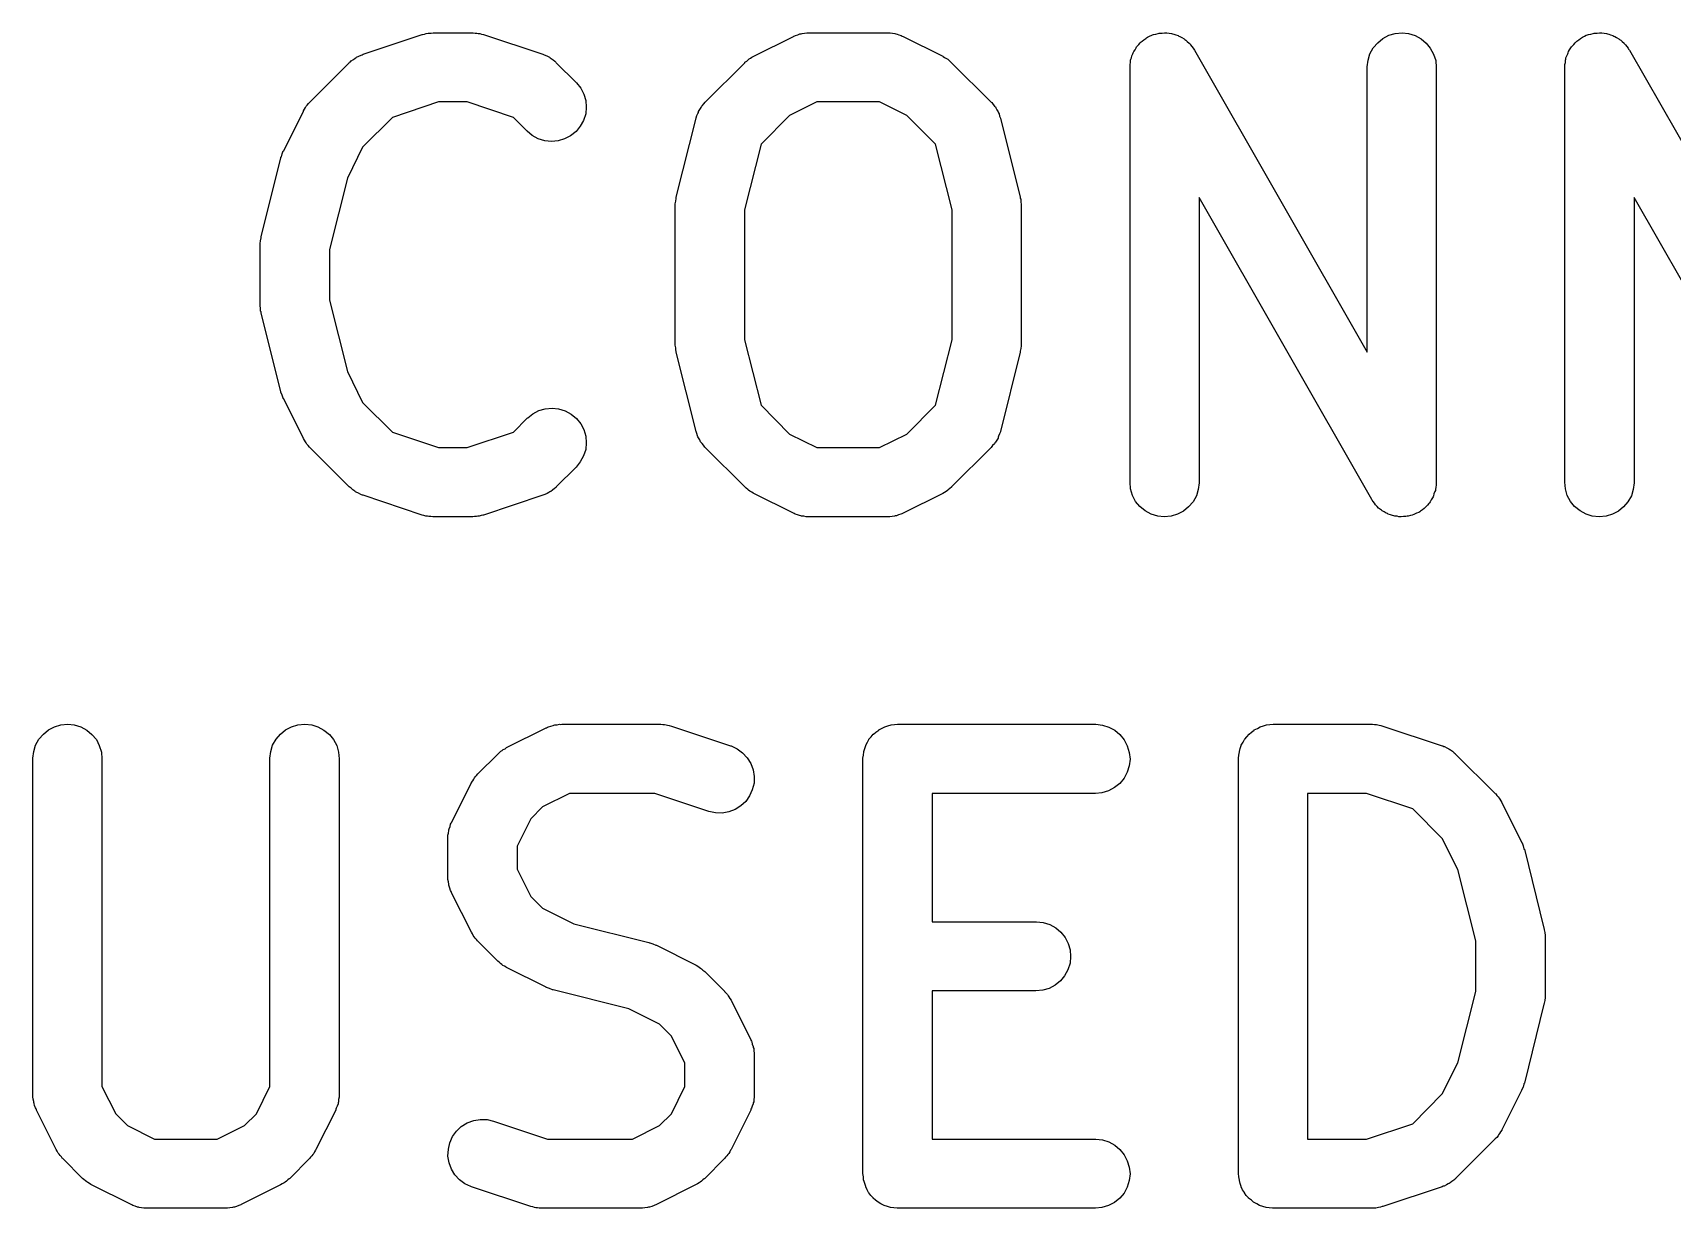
# Model space of a CAD drawing. Extents: x 74.8 to 169.8, y -84.2 to -63.4.
# Drawn here: x 112.462 to 116.017, y -80.861 to -78.311 of the extents above; entities that cross this region are included whole.
import ezdxf

# ---------------------------------------------------------------- set-up
doc = ezdxf.new("R2010")
doc.units = 0
doc.layers.add('BLACK', color=7, linetype='CONTINUOUS')

msp = doc.modelspace()

# ---------------------------------------------------------------- linework, layer by layer
at = {"layer": 'BLACK', "linetype": 'CONTINUOUS'}
for p, q in [((113.178, -78.3578), (113.306, -78.315)), ((113.306, -78.315), (113.307, -78.3147)), ((113.307, -78.3147), (113.311, -78.3138)), ((113.311, -78.3138), (113.315, -78.3126)), ((113.315, -78.3126), (113.319, -78.3123)), ((113.319, -78.3123), (113.322, -78.3116)), ((113.322, -78.3116), (113.326, -78.3116)), ((113.326, -78.3116), (113.33, -78.3111)), ((113.33, -78.3111), (113.416, -78.3111)), ((113.416, -78.3111), (113.417, -78.3111)), ((113.417, -78.3111), (113.421, -78.3116)), ((113.421, -78.3116), (113.425, -78.3117)), ((113.425, -78.3117), (113.428, -78.3124)), ((113.428, -78.3124), (113.431, -78.3128)), ((113.431, -78.3128), (113.435, -78.3141)), ((113.435, -78.3141), (113.439, -78.315)), ((113.439, -78.315), (113.568, -78.3578)), ((114.025, -78.3619), (114.111, -78.3191)), ((114.111, -78.3191), (114.112, -78.3186)), ((114.112, -78.3186), (114.114, -78.3178)), ((114.114, -78.3178), (114.116, -78.3168)), ((114.116, -78.3168), (114.121, -78.3153)), ((114.121, -78.3153), (114.125, -78.3136)), ((114.125, -78.3136), (114.128, -78.3132)), ((114.128, -78.3132), (114.13, -78.3126)), ((114.13, -78.3126), (114.135, -78.3121)), ((114.135, -78.3121), (114.14, -78.3113)), ((114.14, -78.3113), (114.142, -78.3114)), ((114.142, -78.3114), (114.144, -78.3111)), ((114.144, -78.3111), (114.316, -78.3111)), ((114.316, -78.3111), (114.317, -78.3111)), ((114.317, -78.3111), (114.319, -78.3114)), ((114.319, -78.3114), (114.321, -78.3113)), ((114.321, -78.3113), (114.326, -78.3122)), ((114.326, -78.3122), (114.331, -78.3128)), ((114.331, -78.3128), (114.333, -78.3134)), ((114.333, -78.3134), (114.336, -78.3138)), ((114.336, -78.3138), (114.34, -78.3157)), ((114.34, -78.3157), (114.345, -78.3172)), ((114.345, -78.3172), (114.347, -78.3183)), ((114.347, -78.3183), (114.349, -78.3191)), ((114.349, -78.3191), (114.435, -78.3619)), ((114.855, -78.3418), (114.857, -78.3397)), ((114.857, -78.3397), (114.86, -78.3362)), ((114.86, -78.3362), (114.863, -78.3326)), ((114.863, -78.3326), (114.865, -78.331)), ((114.865, -78.331), (114.867, -78.3291)), ((114.867, -78.3291), (114.871, -78.3264)), ((114.871, -78.3264), (114.875, -78.3234)), ((114.875, -78.3234), (114.877, -78.3222)), ((114.877, -78.3222), (114.879, -78.3208)), ((114.879, -78.3208), (114.883, -78.3188)), ((114.883, -78.3188), (114.888, -78.3166)), ((114.888, -78.3166), (114.89, -78.3159)), ((114.89, -78.3159), (114.892, -78.3149)), ((114.892, -78.3149), (114.897, -78.3138)), ((114.897, -78.3138), (114.902, -78.3125)), ((114.902, -78.3125), (114.904, -78.3122)), ((114.904, -78.3122), (114.907, -78.3117)), ((114.907, -78.3117), (114.911, -78.3116)), ((114.911, -78.3116), (114.916, -78.3111)), ((114.916, -78.3111), (114.919, -78.3114)), ((114.919, -78.3114), (114.921, -78.3113)), ((114.921, -78.3113), (114.926, -78.3122)), ((114.926, -78.3122), (114.931, -78.3127)), ((114.931, -78.3127), (114.933, -78.3134)), ((114.933, -78.3134), (114.936, -78.3139)), ((114.936, -78.3139), (114.94, -78.3156)), ((114.94, -78.3156), (114.945, -78.317)), ((114.945, -78.317), (114.947, -78.3182)), ((114.947, -78.3182), (114.949, -78.3191)), ((114.949, -78.3191), (114.953, -78.3217)), ((114.953, -78.3217), (114.958, -78.324)), ((114.958, -78.324), (114.96, -78.3256)), ((114.96, -78.3256), (114.962, -78.3269)), ((114.962, -78.3269), (114.965, -78.3302)), ((114.965, -78.3302), (114.969, -78.3333)), ((114.969, -78.3333), (114.971, -78.3353)), ((114.971, -78.3353), (114.972, -78.337)), ((114.972, -78.337), (114.975, -78.3409)), ((114.975, -78.3409), (114.978, -78.3446)), ((115.368, -78.3438), (115.378, -78.3326)), ((115.378, -78.3326), (115.389, -78.3234)), ((115.389, -78.3234), (115.402, -78.3166)), ((115.402, -78.3166), (115.416, -78.3125)), ((115.416, -78.3125), (115.431, -78.3111)), ((115.431, -78.3111), (115.445, -78.3127)), ((115.445, -78.3127), (115.459, -78.317)), ((115.459, -78.317), (115.472, -78.324)), ((115.472, -78.324), (115.483, -78.3333)), ((115.483, -78.3333), (115.492, -78.3446)), ((115.798, -78.3418), (115.8, -78.3397)), ((115.8, -78.3397), (115.803, -78.3362)), ((115.803, -78.3362), (115.806, -78.3326)), ((115.806, -78.3326), (115.808, -78.331)), ((115.808, -78.331), (115.81, -78.3291)), ((115.81, -78.3291), (115.814, -78.3264)), ((115.814, -78.3264), (115.818, -78.3234)), ((115.818, -78.3234), (115.82, -78.3222)), ((115.82, -78.3222), (115.822, -78.3208)), ((115.822, -78.3208), (115.826, -78.3188)), ((115.826, -78.3188), (115.83, -78.3166)), ((115.83, -78.3166), (115.833, -78.3159)), ((115.833, -78.3159), (115.835, -78.3149)), ((115.835, -78.3149), (115.84, -78.3138)), ((115.84, -78.3138), (115.845, -78.3125)), ((115.845, -78.3125), (115.847, -78.3122)), ((115.847, -78.3122), (115.85, -78.3117)), ((115.85, -78.3117), (115.854, -78.3116)), ((115.854, -78.3116), (115.859, -78.3111)), ((115.859, -78.3111), (115.862, -78.3114)), ((115.862, -78.3114), (115.864, -78.3113)), ((115.864, -78.3113), (115.869, -78.3122)), ((115.869, -78.3122), (115.874, -78.3127)), ((115.874, -78.3127), (115.876, -78.3134)), ((115.876, -78.3134), (115.879, -78.3139)), ((115.879, -78.3139), (115.883, -78.3156)), ((115.883, -78.3156), (115.888, -78.317)), ((115.888, -78.317), (115.89, -78.3182)), ((115.89, -78.3182), (115.892, -78.3191)), ((115.892, -78.3191), (115.896, -78.3217)), ((115.896, -78.3217), (115.901, -78.324)), ((115.901, -78.324), (115.902, -78.3256)), ((115.902, -78.3256), (115.905, -78.3269)), ((115.905, -78.3269), (115.908, -78.3302)), ((115.908, -78.3302), (115.912, -78.3333)), ((115.912, -78.3333), (115.913, -78.3353)), ((115.913, -78.3353), (115.915, -78.337)), ((115.915, -78.337), (115.918, -78.3409)), ((115.918, -78.3409), (115.921, -78.3446)), ((113.063, -78.4617), (113.148, -78.376)), ((113.148, -78.376), (113.149, -78.3752)), ((113.149, -78.3752), (113.151, -78.3739)), ((113.151, -78.3739), (113.152, -78.3723)), ((113.152, -78.3723), (113.157, -78.3693)), ((113.157, -78.3693), (113.161, -78.3661)), ((113.161, -78.3661), (113.163, -78.3651)), ((113.163, -78.3651), (113.164, -78.3638)), ((113.164, -78.3638), (113.169, -78.3617)), ((113.169, -78.3617), (113.174, -78.3594)), ((113.174, -78.3594), (113.176, -78.3587)), ((113.176, -78.3587), (113.178, -78.3578)), ((113.568, -78.3578), (113.569, -78.3582)), ((113.569, -78.3582), (113.571, -78.3591)), ((113.571, -78.3591), (113.573, -78.3598)), ((113.573, -78.3598), (113.578, -78.3622)), ((113.578, -78.3622), (113.582, -78.3643)), ((113.582, -78.3643), (113.584, -78.3656)), ((113.584, -78.3656), (113.586, -78.3667)), ((113.586, -78.3667), (113.59, -78.3699)), ((113.59, -78.3699), (113.594, -78.3729)), ((113.594, -78.3729), (113.596, -78.3746)), ((113.596, -78.3746), (113.597, -78.376)), ((113.597, -78.376), (113.64, -78.4188)), ((113.92, -78.4617), (114.006, -78.376)), ((114.006, -78.3752), (114.01, -78.3726)), ((114.006, -78.376), (114.006, -78.3752)), ((114.01, -78.3726), (114.013, -78.3697)), ((114.013, -78.3697), (114.015, -78.368)), ((114.015, -78.368), (114.018, -78.3661)), ((114.018, -78.3661), (114.021, -78.3642)), ((114.021, -78.3642), (114.025, -78.3619)), ((114.435, -78.3619), (114.436, -78.3624)), ((114.436, -78.3624), (114.439, -78.3647)), ((114.439, -78.3647), (114.443, -78.3667)), ((114.443, -78.3667), (114.446, -78.3687)), ((114.446, -78.3687), (114.448, -78.3704)), ((114.448, -78.3704), (114.451, -78.3733)), ((114.451, -78.3733), (114.454, -78.376)), ((114.454, -78.376), (114.54, -78.4617)), ((114.841, -78.3801), (114.842, -78.3753)), ((114.842, -78.3705), (114.843, -78.3681)), ((114.842, -78.3753), (114.842, -78.3705)), ((114.843, -78.3681), (114.844, -78.3657)), ((114.844, -78.3657), (114.845, -78.3612)), ((114.845, -78.3612), (114.847, -78.3566)), ((114.847, -78.3566), (114.848, -78.3544)), ((114.848, -78.3544), (114.849, -78.352)), ((114.849, -78.352), (114.852, -78.348)), ((114.852, -78.348), (114.854, -78.3438)), ((114.854, -78.3438), (114.855, -78.3418)), ((114.978, -78.3446), (114.979, -78.3469)), ((114.979, -78.3469), (114.981, -78.3489)), ((114.981, -78.3489), (115.355, -79.0037)), ((115.355, -78.3851), (115.357, -78.3705)), ((115.357, -78.3705), (115.361, -78.3566)), ((115.361, -78.3566), (115.368, -78.3438)), ((115.492, -78.3446), (115.499, -78.3576)), ((115.499, -78.3576), (115.504, -78.3716)), ((115.504, -78.3716), (115.505, -78.3861)), ((115.784, -78.3801), (115.785, -78.3753)), ((115.785, -78.3705), (115.786, -78.3681)), ((115.785, -78.3753), (115.785, -78.3705)), ((115.786, -78.3657), (115.788, -78.3612)), ((115.786, -78.3681), (115.786, -78.3657)), ((115.788, -78.3612), (115.79, -78.3566)), ((115.79, -78.3566), (115.791, -78.3544)), ((115.791, -78.3544), (115.792, -78.352)), ((115.792, -78.352), (115.794, -78.348)), ((115.794, -78.348), (115.797, -78.3438)), ((115.797, -78.3438), (115.798, -78.3418)), ((115.921, -78.3446), (115.922, -78.3469)), ((115.922, -78.3469), (115.924, -78.3489)), ((115.924, -78.3489), (116.298, -79.0037)), ((114.841, -78.3826), (114.841, -78.3801)), ((114.841, -78.3851), (114.841, -78.3826)), ((114.841, -78.3861), (114.841, -78.3851)), ((114.841, -79.2861), (114.841, -78.3861)), ((115.355, -78.3861), (115.355, -78.3851)), ((115.355, -79.0037), (115.355, -78.3861)), ((115.505, -78.3861), (115.505, -79.2861)), ((115.784, -78.3826), (115.784, -78.3801)), ((115.784, -78.3851), (115.784, -78.3826)), ((115.784, -78.3861), (115.784, -78.3851)), ((115.784, -79.2861), (115.784, -78.3861)), ((113.64, -78.4188), (113.641, -78.4196)), ((113.641, -78.4196), (113.65, -78.431)), ((113.65, -78.431), (113.657, -78.444)), ((113.657, -78.444), (113.661, -78.4581)), ((113.006, -78.5669), (113.049, -78.4812)), ((113.049, -78.4802), (113.051, -78.4767)), ((113.049, -78.4812), (113.049, -78.4802)), ((113.051, -78.4767), (113.053, -78.473)), ((113.053, -78.473), (113.055, -78.4706)), ((113.055, -78.4706), (113.057, -78.468)), ((113.057, -78.468), (113.06, -78.4649)), ((113.06, -78.4649), (113.063, -78.4617)), ((113.342, -78.4611), (113.242, -78.4946)), ((113.404, -78.4611), (113.342, -78.4611)), ((113.504, -78.4946), (113.404, -78.4611)), ((113.661, -78.4581), (113.662, -78.4726)), ((113.662, -78.4726), (113.661, -78.4872)), ((113.905, -78.4818), (113.908, -78.4775)), ((113.905, -78.4839), (113.905, -78.4818)), ((113.908, -78.4775), (113.911, -78.473)), ((113.911, -78.473), (113.912, -78.4713)), ((113.912, -78.4713), (113.913, -78.4693)), ((113.913, -78.4693), (113.917, -78.4656)), ((113.917, -78.4656), (113.92, -78.4617)), ((114.162, -78.4611), (114.103, -78.4906)), ((114.298, -78.4611), (114.162, -78.4611)), ((114.357, -78.4906), (114.298, -78.4611)), ((114.54, -78.4617), (114.541, -78.4624)), ((114.541, -78.4624), (114.544, -78.4664)), ((114.544, -78.4664), (114.547, -78.4702)), ((114.547, -78.4702), (114.549, -78.4721)), ((114.549, -78.4721), (114.55, -78.4739)), ((114.55, -78.4739), (114.552, -78.4784)), ((114.552, -78.4784), (114.555, -78.4827)), ((114.555, -78.4827), (114.556, -78.4849)), ((113.242, -78.4946), (113.177, -78.5591)), ((113.534, -78.5249), (113.504, -78.4946)), ((113.649, -78.514), (113.64, -78.5253)), ((113.656, -78.5012), (113.649, -78.514)), ((113.661, -78.4872), (113.656, -78.5012)), ((113.857, -78.668), (113.9, -78.4965)), ((113.9, -78.4955), (113.902, -78.4907)), ((113.9, -78.4965), (113.9, -78.4955)), ((113.902, -78.4907), (113.904, -78.4859)), ((113.904, -78.4859), (113.905, -78.4839)), ((114.103, -78.4906), (114.041, -78.5531)), ((114.419, -78.5531), (114.357, -78.4906)), ((114.556, -78.4849), (114.557, -78.4869)), ((114.557, -78.4869), (114.558, -78.4917)), ((114.558, -78.4917), (114.56, -78.4965)), ((114.56, -78.4965), (114.603, -78.668)), ((113.545, -78.5342), (113.534, -78.5249)), ((113.558, -78.5411), (113.545, -78.5342)), ((113.572, -78.5454), (113.558, -78.5411)), ((113.587, -78.5469), (113.572, -78.5454)), ((113.601, -78.5455), (113.587, -78.5469)), ((113.615, -78.5413), (113.601, -78.5455)), ((113.628, -78.5345), (113.615, -78.5413)), ((113.64, -78.5253), (113.628, -78.5345)), ((114.041, -78.5531), (114.005, -78.6954)), ((114.455, -78.6954), (114.419, -78.5531)), ((112.957, -78.7537), (113, -78.5822)), ((113, -78.5809), (113.001, -78.5806)), ((113, -78.5812), (113, -78.5809)), ((113, -78.5822), (113, -78.5812)), ((113.001, -78.5806), (113.003, -78.574)), ((113.003, -78.574), (113.005, -78.5675)), ((113.005, -78.5675), (113.006, -78.5672)), ((113.006, -78.5672), (113.006, -78.5669)), ((113.177, -78.5591), (113.144, -78.6266)), ((113.144, -78.6266), (113.105, -78.7811)), ((113.855, -78.6824), (113.856, -78.6765)), ((113.855, -78.6838), (113.855, -78.6824)), ((113.855, -78.6851), (113.855, -78.6838)), ((113.855, -78.6861), (113.855, -78.6851)), ((113.855, -78.9861), (113.855, -78.6861)), ((113.856, -78.6765), (113.857, -78.6705)), ((113.857, -78.6693), (113.857, -78.668)), ((113.857, -78.6705), (113.857, -78.6693)), ((114.005, -78.6954), (114.005, -78.9769)), ((114.455, -78.9769), (114.455, -78.6954)), ((114.603, -78.668), (114.603, -78.669)), ((114.603, -78.669), (114.603, -78.6703)), ((114.603, -78.6703), (114.604, -78.6716)), ((114.604, -78.6716), (114.604, -78.6775)), ((114.604, -78.6775), (114.605, -78.6835)), ((114.605, -78.6835), (114.605, -78.6848)), ((114.605, -78.6848), (114.605, -78.6861)), ((114.605, -78.6861), (114.605, -78.9861)), ((115.365, -79.3234), (114.991, -78.6686)), ((114.991, -78.6686), (114.991, -79.2861)), ((116.308, -79.3234), (115.934, -78.6686)), ((115.934, -78.6686), (115.934, -79.2861)), ((112.955, -78.7681), (112.956, -78.7622)), ((112.956, -78.7622), (112.957, -78.7563)), ((112.957, -78.755), (112.957, -78.7537)), ((112.957, -78.7563), (112.957, -78.755)), ((112.955, -78.7695), (112.955, -78.7681)), ((112.955, -78.7708), (112.955, -78.7695)), ((112.955, -78.7719), (112.955, -78.7708)), ((112.955, -78.9004), (112.955, -78.7719)), ((113.105, -78.7811), (113.105, -78.8912)), ((112.955, -78.9018), (112.955, -78.9004)), ((112.955, -78.9031), (112.955, -78.9018)), ((112.956, -78.909), (112.955, -78.9031)), ((112.956, -78.915), (112.956, -78.909)), ((113.105, -78.8912), (113.144, -79.0457)), ((112.957, -78.9163), (112.956, -78.915)), ((112.957, -78.9176), (112.957, -78.9163)), ((112.957, -78.9186), (112.957, -78.9176)), ((113, -79.09), (112.957, -78.9186)), ((114.005, -78.9769), (114.041, -79.1192)), ((114.419, -79.1192), (114.455, -78.9769)), ((113.855, -78.9875), (113.855, -78.9861)), ((113.855, -78.9888), (113.855, -78.9875)), ((113.856, -78.9947), (113.855, -78.9888)), ((113.856, -79.0007), (113.856, -78.9947)), ((113.857, -79.002), (113.856, -79.0007)), ((113.857, -79.0033), (113.857, -79.002)), ((113.857, -79.0043), (113.857, -79.0033)), ((113.9, -79.1758), (113.857, -79.0043)), ((114.603, -79.0043), (114.56, -79.1758)), ((114.604, -78.9958), (114.603, -79.0017)), ((114.603, -79.0017), (114.603, -79.003)), ((114.603, -79.003), (114.603, -79.0043)), ((114.605, -78.9899), (114.604, -78.9958)), ((114.605, -78.9861), (114.605, -78.9872)), ((114.605, -78.9872), (114.605, -78.9885)), ((114.605, -78.9885), (114.605, -78.9899)), ((113.144, -79.0457), (113.177, -79.1131)), ((113, -79.0904), (113, -79.09)), ((113, -79.0907), (113, -79.0904)), ((113.003, -79.0972), (113, -79.0907)), ((113.005, -79.1038), (113.003, -79.0972)), ((113.005, -79.1041), (113.005, -79.1038)), ((113.005, -79.1045), (113.005, -79.1041)), ((113.006, -79.1054), (113.005, -79.1045)), ((113.049, -79.1911), (113.006, -79.1054)), ((113.177, -79.1131), (113.242, -79.1777)), ((114.041, -79.1192), (114.103, -79.1816)), ((114.357, -79.1816), (114.419, -79.1192)), ((113.504, -79.1777), (113.534, -79.1474)), ((113.534, -79.1474), (113.535, -79.1467)), ((113.535, -79.1467), (113.546, -79.1375)), ((113.546, -79.1375), (113.559, -79.1308)), ((113.559, -79.1308), (113.573, -79.1267)), ((113.573, -79.1267), (113.588, -79.1254)), ((113.588, -79.1254), (113.602, -79.127)), ((113.602, -79.127), (113.616, -79.1314)), ((113.616, -79.1314), (113.629, -79.1384)), ((113.629, -79.1384), (113.641, -79.1478)), ((113.641, -79.1478), (113.65, -79.1591)), ((113.051, -79.1947), (113.049, -79.1911)), ((113.242, -79.1777), (113.342, -79.2111)), ((113.404, -79.2111), (113.504, -79.1777)), ((113.65, -79.1591), (113.657, -79.1721)), ((113.657, -79.1721), (113.661, -79.1861)), ((113.661, -79.1861), (113.662, -79.2007)), ((113.902, -79.1805), (113.9, -79.1758)), ((113.903, -79.1854), (113.902, -79.1805)), ((113.904, -79.1874), (113.903, -79.1854)), ((113.905, -79.1895), (113.904, -79.1874)), ((113.908, -79.1939), (113.905, -79.1895)), ((113.91, -79.1984), (113.908, -79.1939)), ((114.103, -79.1816), (114.162, -79.2111)), ((114.298, -79.2111), (114.357, -79.1816)), ((114.555, -79.1905), (114.552, -79.1948)), ((114.556, -79.1864), (114.555, -79.1884)), ((114.555, -79.1884), (114.555, -79.1905)), ((114.558, -79.1815), (114.556, -79.1864)), ((114.56, -79.1768), (114.558, -79.1815)), ((114.56, -79.1758), (114.56, -79.1768)), ((113.053, -79.1984), (113.051, -79.1947)), ((113.055, -79.2009), (113.053, -79.1984)), ((113.056, -79.2035), (113.055, -79.2009)), ((113.059, -79.2066), (113.056, -79.2035)), ((113.062, -79.2099), (113.059, -79.2066)), ((113.063, -79.2106), (113.062, -79.2099)), ((113.148, -79.2963), (113.063, -79.2106)), ((113.342, -79.2111), (113.404, -79.2111)), ((113.656, -79.2292), (113.649, -79.2421)), ((113.661, -79.2153), (113.656, -79.2292)), ((113.662, -79.2007), (113.661, -79.2153)), ((113.911, -79.2002), (113.91, -79.1984)), ((113.913, -79.2021), (113.911, -79.2002)), ((113.916, -79.2059), (113.913, -79.2021)), ((113.919, -79.2099), (113.916, -79.2059)), ((113.92, -79.2106), (113.919, -79.2099)), ((114.006, -79.2963), (113.92, -79.2106)), ((114.162, -79.2111), (114.298, -79.2111)), ((114.54, -79.2106), (114.454, -79.2963)), ((114.543, -79.2067), (114.54, -79.2106)), ((114.547, -79.203), (114.543, -79.2067)), ((114.548, -79.201), (114.547, -79.203)), ((114.549, -79.1993), (114.548, -79.201)), ((114.552, -79.1948), (114.549, -79.1993)), ((113.64, -79.2535), (113.597, -79.2963)), ((113.649, -79.2421), (113.64, -79.2535)), ((113.15, -79.2977), (113.148, -79.2963)), ((113.152, -79.2993), (113.15, -79.2977)), ((113.156, -79.3024), (113.152, -79.2993)), ((113.593, -79.3), (113.589, -79.303)), ((113.595, -79.2984), (113.593, -79.3)), ((113.597, -79.2971), (113.595, -79.2984)), ((113.597, -79.2963), (113.597, -79.2971)), ((114.009, -79.299), (114.006, -79.2963)), ((114.012, -79.3019), (114.009, -79.299)), ((114.45, -79.2997), (114.447, -79.3026)), ((114.454, -79.2971), (114.45, -79.2997)), ((114.454, -79.2963), (114.454, -79.2971)), ((114.842, -79.3007), (114.841, -79.2861)), ((114.846, -79.3147), (114.842, -79.3007)), ((114.991, -79.2872), (114.989, -79.3017)), ((114.991, -79.2861), (114.991, -79.2872)), ((115.504, -79.297), (115.503, -79.3017)), ((115.505, -79.2922), (115.504, -79.297)), ((115.505, -79.2861), (115.505, -79.2872)), ((115.505, -79.2872), (115.505, -79.2897)), ((115.505, -79.2897), (115.505, -79.2922)), ((115.785, -79.3007), (115.784, -79.2861)), ((115.789, -79.3147), (115.785, -79.3007)), ((115.934, -79.2872), (115.932, -79.3017)), ((115.934, -79.2861), (115.934, -79.2872)), ((113.16, -79.3056), (113.156, -79.3024)), ((113.162, -79.3067), (113.16, -79.3056)), ((113.163, -79.308), (113.162, -79.3067)), ((113.168, -79.3101), (113.163, -79.308)), ((113.173, -79.3125), (113.168, -79.3101)), ((113.175, -79.3132), (113.173, -79.3125)), ((113.177, -79.3141), (113.175, -79.3132)), ((113.178, -79.3144), (113.177, -79.3141)), ((113.306, -79.3573), (113.178, -79.3144)), ((113.568, -79.3144), (113.439, -79.3573)), ((113.57, -79.3135), (113.568, -79.3144)), ((113.572, -79.3129), (113.57, -79.3135)), ((113.577, -79.3106), (113.572, -79.3129)), ((113.581, -79.3085), (113.577, -79.3106)), ((113.583, -79.3072), (113.581, -79.3085)), ((113.585, -79.3062), (113.583, -79.3072)), ((113.589, -79.303), (113.585, -79.3062)), ((114.014, -79.3036), (114.012, -79.3019)), ((114.017, -79.3056), (114.014, -79.3036)), ((114.021, -79.3076), (114.017, -79.3056)), ((114.024, -79.3099), (114.021, -79.3076)), ((114.025, -79.3104), (114.024, -79.3099)), ((114.111, -79.3532), (114.025, -79.3104)), ((114.435, -79.3104), (114.349, -79.3532)), ((114.439, -79.3081), (114.435, -79.3104)), ((114.442, -79.3062), (114.439, -79.3081)), ((114.445, -79.3042), (114.442, -79.3062)), ((114.447, -79.3026), (114.445, -79.3042)), ((114.853, -79.3276), (114.846, -79.3147)), ((114.862, -79.339), (114.853, -79.3276)), ((114.978, -79.3285), (114.968, -79.3397)), ((114.985, -79.3157), (114.978, -79.3285)), ((114.989, -79.3017), (114.985, -79.3157)), ((115.366, -79.3254), (115.365, -79.3234)), ((115.368, -79.3276), (115.366, -79.3254)), ((115.371, -79.3314), (115.368, -79.3276)), ((115.373, -79.3353), (115.371, -79.3314)), ((115.375, -79.337), (115.373, -79.3353)), ((115.486, -79.336), (115.482, -79.3397)), ((115.489, -79.3326), (115.486, -79.336)), ((115.49, -79.3305), (115.489, -79.3326)), ((115.492, -79.3285), (115.49, -79.3305)), ((115.494, -79.3243), (115.492, -79.3285)), ((115.497, -79.3203), (115.494, -79.3243)), ((115.498, -79.3179), (115.497, -79.3203)), ((115.499, -79.3157), (115.498, -79.3179)), ((115.5, -79.3111), (115.499, -79.3157)), ((115.502, -79.3066), (115.5, -79.3111)), ((115.503, -79.3041), (115.502, -79.3066)), ((115.503, -79.3017), (115.503, -79.3041)), ((115.796, -79.3276), (115.789, -79.3147)), ((115.805, -79.339), (115.796, -79.3276)), ((115.92, -79.3285), (115.911, -79.3397)), ((115.928, -79.3157), (115.92, -79.3285)), ((115.932, -79.3017), (115.928, -79.3157)), ((113.31, -79.3582), (113.306, -79.3573)), ((113.314, -79.3595), (113.31, -79.3582)), ((113.318, -79.3599), (113.314, -79.3595)), ((113.321, -79.3605), (113.318, -79.3599)), ((113.325, -79.3607), (113.321, -79.3605)), ((113.329, -79.3611), (113.325, -79.3607)), ((113.33, -79.3611), (113.329, -79.3611)), ((113.416, -79.3611), (113.33, -79.3611)), ((113.42, -79.3607), (113.416, -79.3611)), ((113.424, -79.3607), (113.42, -79.3607)), ((113.427, -79.36), (113.424, -79.3607)), ((113.43, -79.3597), (113.427, -79.36)), ((113.434, -79.3585), (113.43, -79.3597)), ((113.438, -79.3576), (113.434, -79.3585)), ((113.439, -79.3573), (113.438, -79.3576)), ((114.113, -79.354), (114.111, -79.3532)), ((114.115, -79.3551), (114.113, -79.354)), ((114.12, -79.3566), (114.115, -79.3551)), ((114.124, -79.3585), (114.12, -79.3566)), ((114.127, -79.3588), (114.124, -79.3585)), ((114.129, -79.3595), (114.127, -79.3588)), ((114.134, -79.3601), (114.129, -79.3595)), ((114.139, -79.3609), (114.134, -79.3601)), ((114.141, -79.3609), (114.139, -79.3609)), ((114.143, -79.3611), (114.141, -79.3609)), ((114.144, -79.3611), (114.143, -79.3611)), ((114.316, -79.3611), (114.144, -79.3611)), ((114.318, -79.3609), (114.316, -79.3611)), ((114.32, -79.361), (114.318, -79.3609)), ((114.325, -79.3602), (114.32, -79.361)), ((114.33, -79.3597), (114.325, -79.3602)), ((114.332, -79.3591), (114.33, -79.3597)), ((114.335, -79.3587), (114.332, -79.3591)), ((114.339, -79.357), (114.335, -79.3587)), ((114.344, -79.3555), (114.339, -79.357)), ((114.346, -79.3544), (114.344, -79.3555)), ((114.348, -79.3537), (114.346, -79.3544)), ((114.349, -79.3532), (114.348, -79.3537)), ((114.874, -79.3483), (114.862, -79.339)), ((114.887, -79.3553), (114.874, -79.3483)), ((114.901, -79.3596), (114.887, -79.3553)), ((114.915, -79.3611), (114.901, -79.3596)), ((114.93, -79.3598), (114.915, -79.3611)), ((114.944, -79.3557), (114.93, -79.3598)), ((114.957, -79.3489), (114.944, -79.3557)), ((114.968, -79.3397), (114.957, -79.3489)), ((115.377, -79.339), (115.375, -79.337)), ((115.38, -79.3421), (115.377, -79.339)), ((115.384, -79.3454), (115.38, -79.3421)), ((115.386, -79.3467), (115.384, -79.3454)), ((115.388, -79.3483), (115.386, -79.3467)), ((115.392, -79.3506), (115.388, -79.3483)), ((115.396, -79.3532), (115.392, -79.3506)), ((115.399, -79.3541), (115.396, -79.3532)), ((115.401, -79.3553), (115.399, -79.3541)), ((115.406, -79.3567), (115.401, -79.3553)), ((115.41, -79.3584), (115.406, -79.3567)), ((115.413, -79.3589), (115.41, -79.3584)), ((115.415, -79.3596), (115.413, -79.3589)), ((115.42, -79.3601), (115.415, -79.3596)), ((115.424, -79.3609), (115.42, -79.3601)), ((115.427, -79.3609), (115.424, -79.3609)), ((115.429, -79.3611), (115.427, -79.3609)), ((115.434, -79.3607), (115.429, -79.3611)), ((115.439, -79.3606), (115.434, -79.3607)), ((115.442, -79.36), (115.439, -79.3606)), ((115.444, -79.3598), (115.442, -79.36)), ((115.449, -79.3585), (115.444, -79.3598)), ((115.453, -79.3574), (115.449, -79.3585)), ((115.456, -79.3564), (115.453, -79.3574)), ((115.458, -79.3557), (115.456, -79.3564)), ((115.462, -79.3534), (115.458, -79.3557)), ((115.467, -79.3515), (115.462, -79.3534)), ((115.469, -79.3501), (115.467, -79.3515)), ((115.471, -79.3489), (115.469, -79.3501)), ((115.475, -79.3459), (115.471, -79.3489)), ((115.479, -79.3431), (115.475, -79.3459)), ((115.481, -79.3413), (115.479, -79.3431)), ((115.482, -79.3397), (115.481, -79.3413)), ((115.817, -79.3483), (115.805, -79.339)), ((115.83, -79.3553), (115.817, -79.3483)), ((115.843, -79.3596), (115.83, -79.3553)), ((115.858, -79.3611), (115.843, -79.3596)), ((115.873, -79.3598), (115.858, -79.3611)), ((115.887, -79.3557), (115.873, -79.3598)), ((115.9, -79.3489), (115.887, -79.3557)), ((115.911, -79.3397), (115.9, -79.3489)), ((112.475, -79.8438), (112.485, -79.8326)), ((112.485, -79.8326), (112.496, -79.8234)), ((112.496, -79.8234), (112.509, -79.8166)), ((112.509, -79.8166), (112.523, -79.8125)), ((112.523, -79.8125), (112.538, -79.8111)), ((112.538, -79.8111), (112.552, -79.8127)), ((112.552, -79.8127), (112.566, -79.817)), ((112.566, -79.817), (112.579, -79.824)), ((112.579, -79.824), (112.59, -79.8333)), ((112.59, -79.8333), (112.6, -79.8446)), ((112.99, -79.8438), (112.999, -79.8326)), ((112.999, -79.8326), (113.01, -79.8234)), ((113.01, -79.8234), (113.023, -79.8166)), ((113.023, -79.8166), (113.037, -79.8125)), ((113.037, -79.8125), (113.052, -79.8111)), ((113.052, -79.8111), (113.067, -79.8127)), ((113.067, -79.8127), (113.08, -79.817)), ((113.08, -79.817), (113.093, -79.824)), ((113.093, -79.824), (113.105, -79.8333)), ((113.105, -79.8333), (113.114, -79.8446)), ((113.489, -79.8619), (113.575, -79.8191)), ((113.575, -79.8191), (113.576, -79.8186)), ((113.576, -79.8186), (113.578, -79.8178)), ((113.578, -79.8178), (113.58, -79.8168)), ((113.58, -79.8168), (113.585, -79.8153)), ((113.585, -79.8153), (113.59, -79.8136)), ((113.59, -79.8136), (113.592, -79.8132)), ((113.592, -79.8132), (113.594, -79.8126)), ((113.594, -79.8126), (113.599, -79.8121)), ((113.599, -79.8121), (113.604, -79.8113)), ((113.604, -79.8113), (113.606, -79.8114)), ((113.606, -79.8114), (113.609, -79.8111)), ((113.609, -79.8111), (113.823, -79.8111)), ((113.823, -79.8111), (113.824, -79.8111)), ((113.824, -79.8111), (113.828, -79.8116)), ((113.828, -79.8116), (113.832, -79.8117)), ((113.832, -79.8117), (113.835, -79.8124)), ((113.835, -79.8124), (113.838, -79.8128)), ((113.838, -79.8128), (113.842, -79.8141)), ((113.842, -79.8141), (113.847, -79.815)), ((113.847, -79.815), (113.975, -79.8578)), ((114.28, -79.8383), (114.284, -79.8329)), ((114.284, -79.8328), (114.285, -79.8326)), ((114.284, -79.8329), (114.284, -79.8328)), ((114.285, -79.8326), (114.29, -79.8282)), ((114.29, -79.8282), (114.296, -79.8237)), ((114.296, -79.8234), (114.302, -79.8201)), ((114.296, -79.8235), (114.296, -79.8234)), ((114.296, -79.8237), (114.296, -79.8235)), ((114.302, -79.8201), (114.309, -79.8168)), ((114.309, -79.8166), (114.316, -79.8146)), ((114.309, -79.8167), (114.309, -79.8166)), ((114.309, -79.8168), (114.309, -79.8167)), ((114.316, -79.8146), (114.323, -79.8126)), ((114.323, -79.8125), (114.33, -79.8118)), ((114.323, -79.8126), (114.323, -79.8125)), ((114.323, -79.8125), (114.323, -79.8125)), ((114.33, -79.8118), (114.337, -79.8111)), ((114.337, -79.8111), (114.766, -79.8111)), ((114.766, -79.8111), (114.767, -79.8111)), ((114.767, -79.8111), (114.781, -79.8128)), ((114.781, -79.8128), (114.795, -79.8172)), ((114.795, -79.8172), (114.808, -79.8243)), ((114.808, -79.8243), (114.819, -79.8337)), ((114.819, -79.8337), (114.828, -79.8451)), ((115.094, -79.8383), (115.099, -79.8329)), ((115.099, -79.8326), (115.104, -79.8282)), ((115.099, -79.8328), (115.099, -79.8326)), ((115.099, -79.8329), (115.099, -79.8328)), ((115.104, -79.8282), (115.11, -79.8237)), ((115.11, -79.8234), (115.117, -79.8201)), ((115.11, -79.8235), (115.11, -79.8234)), ((115.11, -79.8237), (115.11, -79.8235)), ((115.117, -79.8201), (115.123, -79.8168)), ((115.123, -79.8166), (115.13, -79.8146)), ((115.123, -79.8167), (115.123, -79.8166)), ((115.123, -79.8168), (115.123, -79.8167)), ((115.13, -79.8146), (115.137, -79.8126)), ((115.137, -79.8125), (115.144, -79.8118)), ((115.137, -79.8126), (115.137, -79.8125)), ((115.137, -79.8125), (115.137, -79.8125)), ((115.144, -79.8118), (115.151, -79.8111)), ((115.151, -79.8111), (115.366, -79.8111)), ((115.366, -79.8111), (115.367, -79.8111)), ((115.367, -79.8111), (115.371, -79.8116)), ((115.371, -79.8116), (115.375, -79.8117)), ((115.375, -79.8117), (115.378, -79.8124)), ((115.378, -79.8124), (115.381, -79.8128)), ((115.381, -79.8128), (115.385, -79.8141)), ((115.385, -79.8141), (115.389, -79.815)), ((115.389, -79.815), (115.518, -79.8578)), ((112.464, -79.8705), (112.468, -79.8566)), ((112.468, -79.8566), (112.475, -79.8438)), ((112.6, -79.8446), (112.606, -79.8576)), ((112.606, -79.8576), (112.611, -79.8716)), ((112.978, -79.8705), (112.982, -79.8566)), ((112.982, -79.8566), (112.99, -79.8438)), ((113.114, -79.8446), (113.121, -79.8576)), ((113.121, -79.8576), (113.125, -79.8716)), ((113.477, -79.8697), (113.48, -79.868)), ((113.48, -79.868), (113.482, -79.8661)), ((113.482, -79.8661), (113.486, -79.8642)), ((113.486, -79.8642), (113.489, -79.8619)), ((113.975, -79.8578), (113.976, -79.8582)), ((113.976, -79.8582), (113.989, -79.8643)), ((113.989, -79.8643), (114.001, -79.8729)), ((114.264, -79.8705), (114.266, -79.8639)), ((114.266, -79.8639), (114.268, -79.8571)), ((114.268, -79.8566), (114.272, -79.8504)), ((114.268, -79.8568), (114.268, -79.8566)), ((114.268, -79.8571), (114.268, -79.8568)), ((114.272, -79.8504), (114.275, -79.8442)), ((114.275, -79.8438), (114.28, -79.8383)), ((114.275, -79.844), (114.275, -79.8438)), ((114.275, -79.8442), (114.275, -79.844)), ((114.828, -79.8451), (114.835, -79.858)), ((114.835, -79.858), (114.839, -79.8721)), ((115.078, -79.8705), (115.08, -79.8639)), ((115.08, -79.8639), (115.082, -79.8571)), ((115.082, -79.8566), (115.086, -79.8504)), ((115.082, -79.8568), (115.082, -79.8566)), ((115.082, -79.8571), (115.082, -79.8568)), ((115.086, -79.8504), (115.089, -79.8442)), ((115.089, -79.844), (115.09, -79.8438)), ((115.089, -79.8442), (115.089, -79.844)), ((115.09, -79.8438), (115.094, -79.8383)), ((115.518, -79.8578), (115.519, -79.8582)), ((115.519, -79.8582), (115.521, -79.8591)), ((115.521, -79.8591), (115.523, -79.8598)), ((115.523, -79.8598), (115.528, -79.8622)), ((115.528, -79.8622), (115.532, -79.8643)), ((115.532, -79.8643), (115.534, -79.8656)), ((115.534, -79.8656), (115.536, -79.8667)), ((115.536, -79.8667), (115.54, -79.8699)), ((112.462, -79.8851), (112.464, -79.8705)), ((112.462, -79.8861), (112.462, -79.8851)), ((112.462, -80.6147), (112.462, -79.8861)), ((112.611, -79.8716), (112.612, -79.8861)), ((112.612, -79.8861), (112.612, -80.597)), ((112.976, -79.8851), (112.978, -79.8705)), ((112.976, -79.8861), (112.976, -79.8851)), ((112.976, -80.597), (112.976, -79.8861)), ((113.125, -79.8716), (113.126, -79.8861)), ((113.126, -79.8861), (113.126, -80.6147)), ((113.427, -79.9188), (113.47, -79.876)), ((113.47, -79.876), (113.471, -79.8752)), ((113.471, -79.8752), (113.474, -79.8726)), ((113.474, -79.8726), (113.477, -79.8697)), ((114.001, -79.8729), (114.011, -79.8837)), ((114.011, -79.8837), (114.019, -79.8962)), ((114.019, -79.8962), (114.024, -79.9099)), ((114.262, -79.8851), (114.263, -79.878)), ((114.262, -79.8856), (114.262, -79.8851)), ((114.262, -79.8861), (114.262, -79.8856)), ((114.262, -79.8856), (114.262, -79.8856)), ((114.262, -79.8856), (114.262, -79.8856)), ((114.262, -80.7861), (114.262, -79.8861)), ((114.263, -79.878), (114.264, -79.8711)), ((114.264, -79.8708), (114.264, -79.8705)), ((114.264, -79.8711), (114.264, -79.8708)), ((114.839, -79.9012), (114.835, -79.9152)), ((114.839, -79.8721), (114.841, -79.8867)), ((114.841, -79.8867), (114.839, -79.9012)), ((115.076, -79.8851), (115.077, -79.878)), ((115.076, -79.8856), (115.076, -79.8851)), ((115.076, -79.8861), (115.076, -79.8856)), ((115.076, -79.8856), (115.076, -79.8856)), ((115.076, -79.8856), (115.076, -79.8856)), ((115.076, -80.7861), (115.076, -79.8861)), ((115.077, -79.878), (115.078, -79.8711)), ((115.078, -79.8708), (115.078, -79.8705)), ((115.078, -79.8711), (115.078, -79.8708)), ((115.54, -79.8699), (115.544, -79.8729)), ((115.544, -79.8729), (115.546, -79.8746)), ((115.546, -79.8746), (115.547, -79.876)), ((115.547, -79.876), (115.633, -79.9617)), ((113.37, -80.024), (113.413, -79.9383)), ((113.413, -79.9374), (113.416, -79.9338)), ((113.413, -79.9383), (113.413, -79.9374)), ((113.416, -79.9338), (113.418, -79.9301)), ((113.418, -79.9301), (113.42, -79.9277)), ((113.42, -79.9277), (113.421, -79.9251)), ((113.421, -79.9251), (113.424, -79.9221)), ((113.424, -79.9221), (113.427, -79.9188)), ((114.026, -79.939), (114.022, -79.9532)), ((114.024, -79.9099), (114.026, -79.9243)), ((114.026, -79.9243), (114.026, -79.939)), ((114.819, -79.9394), (114.807, -79.9486)), ((114.828, -79.9281), (114.819, -79.9394)), ((114.835, -79.9152), (114.828, -79.9281)), ((113.626, -79.9611), (113.567, -79.9906)), ((113.811, -79.9611), (113.626, -79.9611)), ((113.928, -80.0002), (113.811, -79.9611)), ((114.016, -79.9665), (114.008, -79.9784)), ((114.022, -79.9532), (114.016, -79.9665)), ((114.766, -79.9611), (114.412, -79.9611)), ((114.412, -79.9611), (114.412, -80.2397)), ((114.78, -79.9597), (114.766, -79.9611)), ((114.794, -79.9555), (114.78, -79.9597)), ((114.807, -79.9486), (114.794, -79.9555)), ((115.226, -79.9611), (115.226, -80.7111)), ((115.354, -79.9611), (115.226, -79.9611)), ((115.454, -79.9946), (115.354, -79.9611)), ((115.633, -79.9617), (115.634, -79.9624)), ((115.634, -79.9624), (115.636, -79.9657)), ((115.636, -79.9657), (115.639, -79.9688)), ((115.639, -79.9688), (115.641, -79.9714)), ((115.641, -79.9714), (115.643, -79.9739)), ((115.643, -79.9739), (115.645, -79.9776)), ((113.567, -79.9906), (113.542, -80.0163)), ((113.942, -80.0034), (113.928, -80.0002)), ((113.957, -80.0038), (113.942, -80.0034)), ((113.971, -80.0014), (113.957, -80.0038)), ((113.985, -79.9962), (113.971, -80.0014)), ((113.997, -79.9885), (113.985, -79.9962)), ((114.008, -79.9784), (113.997, -79.9885)), ((115.518, -80.0591), (115.454, -79.9946)), ((115.645, -79.9776), (115.647, -79.9812)), ((115.647, -79.9812), (115.69, -80.0669)), ((113.362, -80.0521), (113.363, -80.0471)), ((113.363, -80.0471), (113.364, -80.042)), ((113.364, -80.0399), (113.365, -80.0377)), ((113.364, -80.042), (113.364, -80.0399)), ((113.365, -80.0377), (113.367, -80.0329)), ((113.367, -80.0329), (113.368, -80.028)), ((113.368, -80.028), (113.369, -80.0261)), ((113.369, -80.0261), (113.37, -80.024)), ((113.542, -80.0163), (113.512, -80.0753)), ((113.362, -80.0543), (113.362, -80.0521)), ((113.362, -80.0565), (113.362, -80.0543)), ((113.362, -80.0576), (113.362, -80.0565)), ((113.362, -80.1433), (113.362, -80.0576)), ((113.512, -80.0753), (113.512, -80.1256)), ((115.552, -80.1266), (115.518, -80.0591)), ((115.69, -80.0669), (115.69, -80.0678)), ((115.69, -80.0678), (115.691, -80.0682)), ((115.691, -80.0682), (115.691, -80.0685)), ((115.691, -80.0685), (115.693, -80.0751)), ((115.693, -80.0751), (115.695, -80.0816)), ((115.695, -80.0816), (115.695, -80.0819)), ((115.695, -80.0819), (115.696, -80.0822)), ((115.696, -80.0822), (115.738, -80.2537)), ((113.362, -80.1455), (113.362, -80.1433)), ((113.362, -80.1477), (113.362, -80.1455)), ((113.363, -80.1527), (113.362, -80.1477)), ((113.364, -80.1579), (113.363, -80.1527)), ((113.512, -80.1256), (113.542, -80.1846)), ((115.591, -80.2811), (115.552, -80.1266)), ((113.364, -80.16), (113.364, -80.1579)), ((113.365, -80.1621), (113.364, -80.16)), ((113.366, -80.167), (113.365, -80.1621)), ((113.368, -80.1719), (113.366, -80.167)), ((113.369, -80.1738), (113.368, -80.1719)), ((113.37, -80.1759), (113.369, -80.1738)), ((113.37, -80.1768), (113.37, -80.1759)), ((113.413, -80.2625), (113.37, -80.1768)), ((113.542, -80.1846), (113.567, -80.2102)), ((113.567, -80.2102), (113.635, -80.2439)), ((113.635, -80.2439), (113.798, -80.2848)), ((114.412, -80.2397), (114.637, -80.2397)), ((114.637, -80.2397), (114.638, -80.2397)), ((114.638, -80.2397), (114.653, -80.2414)), ((114.653, -80.2414), (114.667, -80.2458)), ((114.667, -80.2458), (114.68, -80.2528)), ((114.68, -80.2528), (114.691, -80.2622)), ((115.738, -80.2537), (115.739, -80.2547)), ((115.739, -80.2547), (115.739, -80.256)), ((115.739, -80.256), (115.739, -80.2573)), ((115.739, -80.2573), (115.74, -80.2632)), ((113.415, -80.2661), (113.413, -80.2625)), ((113.417, -80.2698), (113.415, -80.2661)), ((113.419, -80.2723), (113.417, -80.2698)), ((113.421, -80.2749), (113.419, -80.2723)), ((113.424, -80.278), (113.421, -80.2749)), ((113.426, -80.2813), (113.424, -80.278)), ((113.427, -80.282), (113.426, -80.2813)), ((113.47, -80.3249), (113.427, -80.282)), ((113.798, -80.2848), (113.799, -80.2851)), ((113.799, -80.2851), (113.8, -80.2852)), ((113.8, -80.2852), (113.8, -80.2853)), ((113.8, -80.2853), (113.806, -80.2877)), ((113.806, -80.2877), (113.813, -80.2902)), ((113.813, -80.2902), (113.813, -80.2904)), ((113.813, -80.2904), (113.814, -80.2905)), ((113.814, -80.2905), (113.899, -80.3333)), ((114.691, -80.2622), (114.7, -80.2736)), ((114.7, -80.2736), (114.707, -80.2866)), ((114.707, -80.2866), (114.711, -80.3007)), ((115.591, -80.3912), (115.591, -80.2811)), ((115.74, -80.2632), (115.741, -80.2692)), ((115.741, -80.2692), (115.741, -80.2705)), ((115.741, -80.2705), (115.741, -80.2719)), ((115.741, -80.2719), (115.741, -80.4004)), ((113.473, -80.3276), (113.47, -80.3249)), ((113.476, -80.3305), (113.473, -80.3276)), ((113.479, -80.3322), (113.476, -80.3305)), ((114.711, -80.3298), (114.706, -80.3438)), ((114.711, -80.3007), (114.712, -80.3152)), ((114.712, -80.3152), (114.711, -80.3298)), ((113.481, -80.3342), (113.479, -80.3322)), ((113.485, -80.3362), (113.481, -80.3342)), ((113.488, -80.3385), (113.485, -80.3362)), ((113.489, -80.3389), (113.488, -80.3385)), ((113.575, -80.3818), (113.489, -80.3389)), ((113.899, -80.3333), (113.9, -80.3338)), ((113.9, -80.3338), (113.904, -80.3361)), ((113.904, -80.3361), (113.907, -80.3381)), ((113.907, -80.3381), (113.91, -80.3401)), ((113.91, -80.3401), (113.912, -80.3418)), ((113.912, -80.3418), (113.915, -80.3447)), ((113.915, -80.3447), (113.919, -80.3474)), ((113.919, -80.3474), (113.962, -80.3903)), ((114.699, -80.3567), (114.69, -80.3679)), ((114.706, -80.3438), (114.699, -80.3567)), ((113.575, -80.3819), (113.575, -80.3818)), ((113.576, -80.3821), (113.575, -80.3819)), ((113.582, -80.3845), (113.576, -80.3821)), ((113.589, -80.387), (113.582, -80.3845)), ((113.589, -80.3871), (113.589, -80.387)), ((113.589, -80.3872), (113.589, -80.3871)), ((113.59, -80.3875), (113.589, -80.3872)), ((113.754, -80.4283), (113.59, -80.3875)), ((113.962, -80.3903), (113.962, -80.391)), ((113.962, -80.391), (113.965, -80.3943)), ((113.965, -80.3943), (113.968, -80.3974)), ((113.968, -80.3974), (113.97, -80.4)), ((113.97, -80.4), (113.971, -80.4024)), ((113.971, -80.4024), (113.973, -80.4062)), ((114.637, -80.3897), (114.412, -80.3897)), ((114.412, -80.3897), (114.412, -80.7111)), ((114.652, -80.3883), (114.637, -80.3897)), ((114.666, -80.3841), (114.652, -80.3883)), ((114.679, -80.3772), (114.666, -80.3841)), ((114.69, -80.3679), (114.679, -80.3772)), ((115.552, -80.5457), (115.591, -80.3912)), ((115.741, -80.4004), (115.741, -80.4015)), ((115.741, -80.4015), (115.741, -80.4028)), ((113.821, -80.4621), (113.754, -80.4283)), ((113.973, -80.4062), (113.976, -80.4097)), ((113.976, -80.4097), (114.019, -80.4955)), ((115.738, -80.4186), (115.696, -80.59)), ((115.739, -80.4173), (115.738, -80.4186)), ((115.74, -80.4101), (115.739, -80.416)), ((115.739, -80.416), (115.739, -80.4173)), ((115.741, -80.4041), (115.74, -80.4101)), ((115.741, -80.4028), (115.741, -80.4041)), ((113.847, -80.4877), (113.821, -80.4621)), ((113.876, -80.5467), (113.847, -80.4877)), ((114.019, -80.4955), (114.019, -80.4964)), ((114.019, -80.4964), (114.02, -80.4985)), ((114.02, -80.4985), (114.021, -80.5004)), ((114.021, -80.5004), (114.022, -80.5053)), ((114.022, -80.5053), (114.024, -80.5101)), ((114.024, -80.5101), (114.024, -80.5123)), ((114.024, -80.5123), (114.025, -80.5144)), ((114.025, -80.5144), (114.025, -80.5195)), ((114.025, -80.5195), (114.026, -80.5246)), ((114.026, -80.5246), (114.026, -80.5268)), ((114.026, -80.5268), (114.026, -80.529)), ((114.026, -80.529), (114.026, -80.6147)), ((113.876, -80.597), (113.876, -80.5467)), ((115.518, -80.6131), (115.552, -80.5457)), ((112.462, -80.6169), (112.462, -80.6147)), ((112.612, -80.597), (112.642, -80.656)), ((112.947, -80.656), (112.976, -80.597)), ((113.126, -80.6147), (113.126, -80.6158)), ((113.126, -80.6158), (113.126, -80.618)), ((113.847, -80.656), (113.876, -80.597)), ((114.026, -80.6147), (114.026, -80.6158)), ((114.026, -80.6158), (114.026, -80.618)), ((115.454, -80.6777), (115.518, -80.6131)), ((115.69, -80.6054), (115.647, -80.6911)), ((115.693, -80.5983), (115.69, -80.6048)), ((115.69, -80.6048), (115.69, -80.6051)), ((115.69, -80.6051), (115.69, -80.6054)), ((115.695, -80.5917), (115.693, -80.5983)), ((115.696, -80.59), (115.695, -80.5911)), ((115.695, -80.5911), (115.695, -80.5914)), ((115.695, -80.5914), (115.695, -80.5917)), ((112.462, -80.6191), (112.462, -80.6169)), ((112.463, -80.6242), (112.462, -80.6191)), ((112.464, -80.6293), (112.463, -80.6242)), ((112.464, -80.6314), (112.464, -80.6293)), ((112.465, -80.6336), (112.464, -80.6314)), ((112.466, -80.6384), (112.465, -80.6336)), ((112.468, -80.6433), (112.466, -80.6384)), ((112.469, -80.6452), (112.468, -80.6433)), ((112.47, -80.6473), (112.469, -80.6452)), ((112.47, -80.6483), (112.47, -80.6473)), ((112.513, -80.734), (112.47, -80.6483)), ((113.119, -80.6483), (113.076, -80.734)), ((113.12, -80.6443), (113.119, -80.6462)), ((113.119, -80.6462), (113.119, -80.6483)), ((113.122, -80.6394), (113.12, -80.6443)), ((113.124, -80.6346), (113.122, -80.6394)), ((113.125, -80.6303), (113.124, -80.6324)), ((113.124, -80.6324), (113.124, -80.6346)), ((113.126, -80.6202), (113.125, -80.6252)), ((113.125, -80.6252), (113.125, -80.6303)), ((113.126, -80.618), (113.126, -80.6202)), ((114.019, -80.6483), (113.976, -80.734)), ((114.02, -80.6443), (114.019, -80.6462)), ((114.019, -80.6462), (114.019, -80.6483)), ((114.022, -80.6394), (114.02, -80.6443)), ((114.024, -80.6346), (114.022, -80.6394)), ((114.025, -80.6303), (114.024, -80.6324)), ((114.024, -80.6324), (114.024, -80.6346)), ((114.026, -80.6202), (114.025, -80.6252)), ((114.025, -80.6252), (114.025, -80.6303)), ((114.026, -80.618), (114.026, -80.6202)), ((112.642, -80.656), (112.667, -80.6816)), ((112.667, -80.6816), (112.726, -80.7111)), ((112.862, -80.7111), (112.921, -80.6816)), ((112.921, -80.6816), (112.947, -80.656)), ((113.381, -80.6938), (113.391, -80.6838)), ((113.391, -80.6838), (113.404, -80.6761)), ((113.404, -80.6761), (113.418, -80.6709)), ((113.418, -80.6709), (113.432, -80.6685)), ((113.432, -80.6685), (113.447, -80.6689)), ((113.447, -80.6689), (113.461, -80.6721)), ((113.461, -80.6721), (113.578, -80.7111)), ((113.762, -80.7111), (113.821, -80.6816)), ((113.821, -80.6816), (113.847, -80.656)), ((115.354, -80.7111), (115.454, -80.6777)), ((112.726, -80.7111), (112.862, -80.7111)), ((113.363, -80.7333), (113.366, -80.7191)), ((113.366, -80.7191), (113.372, -80.7057)), ((113.372, -80.7057), (113.381, -80.6938)), ((113.578, -80.7111), (113.762, -80.7111)), ((114.412, -80.7111), (114.766, -80.7111)), ((114.766, -80.7111), (114.767, -80.7111)), ((114.767, -80.7111), (114.781, -80.7128)), ((114.781, -80.7128), (114.795, -80.7172)), ((114.795, -80.7172), (114.808, -80.7243)), ((115.226, -80.7111), (115.354, -80.7111)), ((115.633, -80.7106), (115.547, -80.7963)), ((115.636, -80.7073), (115.633, -80.7106)), ((115.639, -80.7043), (115.636, -80.7073)), ((115.64, -80.7017), (115.639, -80.7043)), ((115.642, -80.6993), (115.64, -80.7017)), ((115.644, -80.6956), (115.642, -80.6993)), ((115.647, -80.692), (115.644, -80.6956)), ((115.647, -80.6911), (115.647, -80.692)), ((112.515, -80.7375), (112.513, -80.734)), ((112.517, -80.7413), (112.515, -80.7375)), ((112.519, -80.7437), (112.517, -80.7413)), ((112.521, -80.7464), (112.519, -80.7437)), ((112.524, -80.7494), (112.521, -80.7464)), ((112.526, -80.7527), (112.524, -80.7494)), ((112.527, -80.7535), (112.526, -80.7527)), ((112.57, -80.7963), (112.527, -80.7535)), ((113.062, -80.7535), (113.019, -80.7963)), ((113.064, -80.7502), (113.062, -80.7535)), ((113.067, -80.7472), (113.064, -80.7502)), ((113.069, -80.7446), (113.067, -80.7472)), ((113.071, -80.7421), (113.069, -80.7446)), ((113.073, -80.7384), (113.071, -80.7421)), ((113.075, -80.7349), (113.073, -80.7384)), ((113.076, -80.734), (113.075, -80.7349)), ((113.362, -80.7479), (113.363, -80.7333)), ((113.365, -80.7624), (113.362, -80.7479)), ((113.962, -80.7535), (113.919, -80.7963)), ((113.964, -80.7502), (113.962, -80.7535)), ((113.967, -80.7472), (113.964, -80.7502)), ((113.969, -80.7446), (113.967, -80.7472)), ((113.971, -80.7421), (113.969, -80.7446)), ((113.973, -80.7384), (113.971, -80.7421)), ((113.975, -80.7349), (113.973, -80.7384)), ((113.976, -80.734), (113.975, -80.7349)), ((114.808, -80.7243), (114.819, -80.7337)), ((114.819, -80.7337), (114.828, -80.7451)), ((114.828, -80.7451), (114.835, -80.758)), ((114.835, -80.758), (114.839, -80.7721)), ((113.37, -80.7761), (113.365, -80.7624)), ((113.377, -80.7886), (113.37, -80.7761)), ((113.387, -80.7993), (113.377, -80.7886)), ((114.263, -80.7932), (114.262, -80.7861)), ((114.263, -80.8002), (114.263, -80.7932)), ((114.839, -80.7721), (114.841, -80.7867)), ((114.841, -80.7867), (114.839, -80.8012)), ((115.077, -80.7932), (115.076, -80.7861)), ((115.078, -80.8002), (115.077, -80.7932)), ((112.573, -80.799), (112.57, -80.7963)), ((112.576, -80.8019), (112.573, -80.799)), ((112.579, -80.8036), (112.576, -80.8019)), ((112.581, -80.8056), (112.579, -80.8036)), ((112.585, -80.8076), (112.581, -80.8056)), ((112.588, -80.8099), (112.585, -80.8076)), ((112.589, -80.8104), (112.588, -80.8099)), ((112.675, -80.8532), (112.589, -80.8104)), ((112.999, -80.8104), (112.914, -80.8532)), ((113.003, -80.8081), (112.999, -80.8104)), ((113.007, -80.8062), (113.003, -80.8081)), ((113.009, -80.8042), (113.007, -80.8062)), ((113.012, -80.8026), (113.009, -80.8042)), ((113.015, -80.7997), (113.012, -80.8026)), ((113.018, -80.7971), (113.015, -80.7997)), ((113.019, -80.7963), (113.018, -80.7971)), ((113.399, -80.808), (113.387, -80.7993)), ((113.412, -80.8141), (113.399, -80.808)), ((113.413, -80.8144), (113.412, -80.8141)), ((113.542, -80.8573), (113.413, -80.8144)), ((113.899, -80.8104), (113.814, -80.8532)), ((113.903, -80.8081), (113.899, -80.8104)), ((113.907, -80.8062), (113.903, -80.8081)), ((113.909, -80.8042), (113.907, -80.8062)), ((113.912, -80.8026), (113.909, -80.8042)), ((113.915, -80.7997), (113.912, -80.8026)), ((113.918, -80.7971), (113.915, -80.7997)), ((113.919, -80.7963), (113.918, -80.7971)), ((114.264, -80.8004), (114.263, -80.8002)), ((114.264, -80.8007), (114.264, -80.8004)), ((114.266, -80.8075), (114.264, -80.8007)), ((114.268, -80.8142), (114.266, -80.8075)), ((114.268, -80.8145), (114.268, -80.8142)), ((114.268, -80.8147), (114.268, -80.8145)), ((114.271, -80.821), (114.268, -80.8147)), ((114.274, -80.8272), (114.271, -80.821)), ((114.275, -80.8274), (114.274, -80.8272)), ((114.275, -80.8276), (114.275, -80.8274)), ((114.279, -80.8332), (114.275, -80.8276)), ((114.828, -80.8281), (114.819, -80.8394)), ((114.835, -80.8152), (114.828, -80.8281)), ((114.839, -80.8012), (114.835, -80.8152)), ((115.078, -80.8004), (115.078, -80.8002)), ((115.078, -80.8007), (115.078, -80.8004)), ((115.08, -80.8075), (115.078, -80.8007)), ((115.082, -80.8142), (115.08, -80.8075)), ((115.082, -80.8145), (115.082, -80.8142)), ((115.082, -80.8147), (115.082, -80.8145)), ((115.085, -80.821), (115.082, -80.8147)), ((115.089, -80.8272), (115.085, -80.821)), ((115.089, -80.8274), (115.089, -80.8272)), ((115.089, -80.8276), (115.089, -80.8274)), ((115.093, -80.8332), (115.089, -80.8276)), ((115.518, -80.8144), (115.389, -80.8573)), ((115.52, -80.8135), (115.518, -80.8144)), ((115.522, -80.8129), (115.52, -80.8135)), ((115.527, -80.8106), (115.522, -80.8129)), ((115.531, -80.8085), (115.527, -80.8106)), ((115.533, -80.8072), (115.531, -80.8085)), ((115.535, -80.8062), (115.533, -80.8072)), ((115.539, -80.803), (115.535, -80.8062)), ((115.543, -80.8), (115.539, -80.803)), ((115.545, -80.7984), (115.543, -80.8)), ((115.547, -80.7971), (115.545, -80.7984)), ((115.547, -80.7963), (115.547, -80.7971)), ((112.677, -80.854), (112.675, -80.8532)), ((112.679, -80.8551), (112.677, -80.854)), ((112.684, -80.8566), (112.679, -80.8551)), ((112.689, -80.8585), (112.684, -80.8566)), ((112.691, -80.8588), (112.689, -80.8585)), ((112.693, -80.8595), (112.691, -80.8588)), ((112.698, -80.8601), (112.693, -80.8595)), ((112.703, -80.8609), (112.698, -80.8601)), ((112.705, -80.8609), (112.703, -80.8609)), ((112.708, -80.8611), (112.705, -80.8609)), ((112.709, -80.8611), (112.708, -80.8611)), ((112.88, -80.8611), (112.709, -80.8611)), ((112.882, -80.8609), (112.88, -80.8611)), ((112.884, -80.861), (112.882, -80.8609)), ((112.889, -80.8602), (112.884, -80.861)), ((112.895, -80.8597), (112.889, -80.8602)), ((112.897, -80.8591), (112.895, -80.8597)), ((112.899, -80.8587), (112.897, -80.8591)), ((112.904, -80.857), (112.899, -80.8587)), ((112.909, -80.8555), (112.904, -80.857)), ((112.911, -80.8544), (112.909, -80.8555)), ((112.913, -80.8537), (112.911, -80.8544)), ((112.914, -80.8532), (112.913, -80.8537)), ((113.546, -80.8582), (113.542, -80.8573)), ((113.55, -80.8595), (113.546, -80.8582)), ((113.553, -80.8599), (113.55, -80.8595)), ((113.556, -80.8605), (113.553, -80.8599)), ((113.56, -80.8607), (113.556, -80.8605)), ((113.565, -80.8611), (113.56, -80.8607)), ((113.566, -80.8611), (113.565, -80.8611)), ((113.78, -80.8611), (113.566, -80.8611)), ((113.782, -80.8609), (113.78, -80.8611)), ((113.784, -80.861), (113.782, -80.8609)), ((113.789, -80.8602), (113.784, -80.861)), ((113.795, -80.8597), (113.789, -80.8602)), ((113.797, -80.8591), (113.795, -80.8597)), ((113.799, -80.8587), (113.797, -80.8591)), ((113.804, -80.857), (113.799, -80.8587)), ((113.809, -80.8555), (113.804, -80.857)), ((113.811, -80.8544), (113.809, -80.8555)), ((113.813, -80.8537), (113.811, -80.8544)), ((113.814, -80.8532), (113.813, -80.8537)), ((114.284, -80.8386), (114.279, -80.8332)), ((114.284, -80.8388), (114.284, -80.8386)), ((114.284, -80.839), (114.284, -80.8388)), ((114.289, -80.8435), (114.284, -80.839)), ((114.295, -80.848), (114.289, -80.8435)), ((114.295, -80.8482), (114.295, -80.848)), ((114.295, -80.8483), (114.295, -80.8482)), ((114.301, -80.8517), (114.295, -80.8483)), ((114.308, -80.8551), (114.301, -80.8517)), ((114.308, -80.8552), (114.308, -80.8551)), ((114.308, -80.8553), (114.308, -80.8552)), ((114.315, -80.8574), (114.308, -80.8553)), ((114.322, -80.8595), (114.315, -80.8574)), ((114.322, -80.8596), (114.322, -80.8595)), ((114.322, -80.8595), (114.322, -80.8595)), ((114.329, -80.8603), (114.322, -80.8596)), ((114.336, -80.8611), (114.329, -80.8603)), ((114.337, -80.8611), (114.336, -80.8611)), ((114.766, -80.8611), (114.337, -80.8611)), ((114.337, -80.8611), (114.337, -80.8611)), ((114.337, -80.8611), (114.337, -80.8611)), ((114.337, -80.8611), (114.337, -80.8611)), ((114.78, -80.8597), (114.766, -80.8611)), ((114.794, -80.8555), (114.78, -80.8597)), ((114.807, -80.8486), (114.794, -80.8555)), ((114.819, -80.8394), (114.807, -80.8486)), ((115.098, -80.8386), (115.093, -80.8332)), ((115.098, -80.8388), (115.098, -80.8386)), ((115.098, -80.839), (115.098, -80.8388)), ((115.104, -80.8435), (115.098, -80.839)), ((115.109, -80.848), (115.104, -80.8435)), ((115.109, -80.8482), (115.109, -80.848)), ((115.109, -80.8483), (115.109, -80.8482)), ((115.116, -80.8517), (115.109, -80.8483)), ((115.122, -80.8551), (115.116, -80.8517)), ((115.122, -80.8552), (115.122, -80.8551)), ((115.122, -80.8553), (115.122, -80.8552)), ((115.129, -80.8574), (115.122, -80.8553)), ((115.136, -80.8595), (115.129, -80.8574)), ((115.136, -80.8596), (115.136, -80.8595)), ((115.136, -80.8595), (115.136, -80.8595)), ((115.143, -80.8603), (115.136, -80.8596)), ((115.15, -80.8611), (115.143, -80.8603)), ((115.151, -80.8611), (115.15, -80.8611)), ((115.366, -80.8611), (115.151, -80.8611)), ((115.151, -80.8611), (115.151, -80.8611)), ((115.151, -80.8611), (115.151, -80.8611)), ((115.151, -80.8611), (115.151, -80.8611)), ((115.37, -80.8607), (115.366, -80.8611)), ((115.374, -80.8607), (115.37, -80.8607)), ((115.377, -80.86), (115.374, -80.8607)), ((115.38, -80.8597), (115.377, -80.86)), ((115.384, -80.8585), (115.38, -80.8597)), ((115.388, -80.8576), (115.384, -80.8585)), ((115.389, -80.8573), (115.388, -80.8576))]:
    msp.add_line(p, q, dxfattribs=at)

doc.saveas('drawing.dxf')
